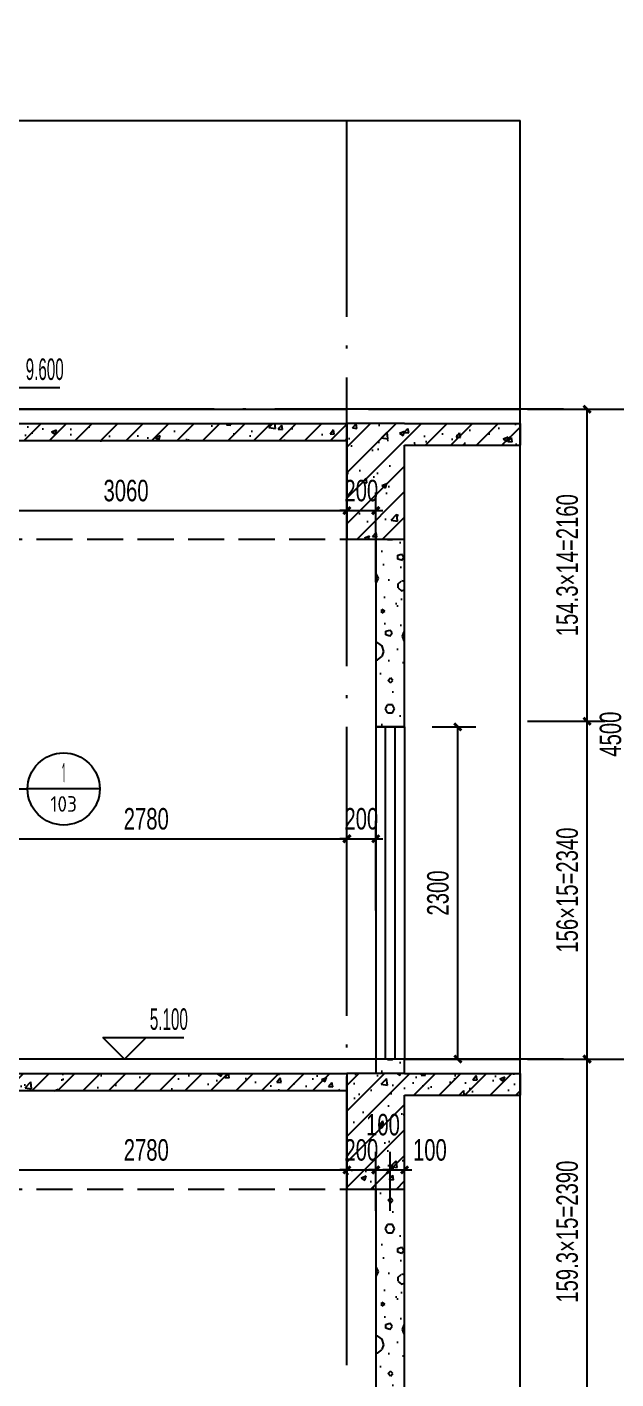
# Model space of a CAD drawing. Extents: x -26219 to 315419, y -160410 to -120810.
# Drawn here: x 27729 to 31809, y -144267 to -134906 of the extents above; entities that cross this region are included whole.
import ezdxf
from ezdxf.enums import TextEntityAlignment as Align
from ezdxf.xclip import XClip

# ---------------------------------------------------------------- set-up
doc = ezdxf.new("R2010")
doc.units = 0
doc.header["$LTSCALE"] = 1000
doc.header["$MEASUREMENT"] = 0
doc.header["$XCLIPFRAME"] = 0
for name, pattern in [('104-14# 核心筒$2$DOTE', [2.42, 2, -0.2, 0.02, -0.2]), ('DASH', [0.35, 0.25, -0.1]), ('DOTE', [2.42, 2, -0.2, 0.02, -0.2])]:
    doc.linetypes.add(name, pattern=pattern)
for name, color, linetype in [('01-标注_尺寸', 124, 'Continuous'), ('01-标注_标高', 200, 'Continuous'), ('01-标注_符号', 200, 'Continuous'), ('02-TEXT_标注', 130, 'Continuous'), ('05-填充_天正', 26, 'Continuous'), ('104-14# 核心筒$0$A-C_玻璃幕墙', 140, 'Continuous'), ('104-14# 核心筒$2$A_AXIS-轴线', 36, '104-14# 核心筒$2$DOTE'), ('A-C_窗', 140, 'Continuous'), ('A-SUR_保温', 222, 'Continuous'), ('A_AXIS-轴线', 36, 'Continuous'), ('A_STR-砌块墙', 121, 'Continuous'), ('A_STR-砼墙', 51, 'Continuous'), ('A_STR-砼柱', 51, 'Continuous'), ('S_SURFACE', 6, 'Continuous')]:
    doc.layers.add(name, color=color, linetype=linetype)
doc.styles.add('_TCH_DIM', font='ros.shx', dxfattribs={"width": 0.75, "bigfont": 'jd.shx'})
doc.styles.add('_TCH_DIM_T3', font='ros.shx', dxfattribs={"width": 0.705882, "bigfont": 'jd.shx'})
doc.styles.add('样式 1', font='ros1.shx', dxfattribs={"width": 0.7, "bigfont": 'jd.shx'})
doc.dimstyles.new('_TCH_ARCH&&50', dxfattribs={"dimtxt": 148.75, "dimasz": 50, "dimexe": 125, "dimexo": 150, "dimgap": 63.125, "dimtad": 1, "dimdec": 0, "dimzin": 0, "dimdsep": 46, "dimtxsty": '_TCH_DIM_T3', "dimblk": 'ARCHTICK', "dimcen": 0.09, "dimclrt": 7, "dimazin": 2, "dimtfac": 1, "dimtdec": 0, "dimtix": 1, "dimtmove": 2, "dimatfit": 3, "dimfxl": 0, "dimtolj": 1, "dimtzin": 0, "dimarcsym": 0})
pattern_1 = [(45, (0, 0), (-88.38835, 88.38835), []), (50, (0, 0), (358.6301, -31.37607), [37.5, -412.5]), (355, (0, 0), (-69.3757, 376.0961), [30, -330]), (100.4514, (29.9, -2.6), (289.2547, 344.7198), [31.8701, -350.5711]), (46.1842, (0, 100), (533.6205, -82.7595), [56.25, -618.75]), (96.6356, (44.47, 93.1), (467.3314, 487.059), [47.8051, -525.8565]), (351.1842, (0, 100), (467.331, 487.0593), [45, -495]), (21, (50, 75), (298.4535, -201.30945), [37.5, -412.5]), (326, (50, 75), (121.6577, 362.575), [30, -330]), (71.4514, (74.87, 58.22), (420.1113, 161.26525), [31.8701, -350.5711]), (37.5, (0, 0), (6.07993, 166.44693), [0, -326, 0, -335, 0, -331.25]), (7.5, (0, 0), (131.53477, 197.20586), [0, -191, 0, -318.5, 0, -126.25]), (327.5, (-111.5, 0), (266.91122, -11.27744), [0, -125, 0, -390, 0, -517.5]), (317.5, (-161.5, 0), (291.5931, 50.0525), [0, -162.5, 0, -259, 0, -367.5])]
pattern_2 = [(0, (177, -183), (300, 600), [0, -600]), (0, (-174, -264), (300, 600), [0, -600]), (0, (21, -270), (300, 600), [0, -600]), (0, (234, -93), (300, 600), [0, -600]), (0, (-15, -300), (300, 600), [0, -600]), (0, (294, 285), (300, 600), [0, -600]), (0, (111, 237), (300, 600), [0, -600]), (0, (207, 162), (300, 600), [0, -600]), (0, (-282, 150), (300, 600), [0, -600]), (0, (12, 123), (300, 600), [0, -600]), (0, (-102, -30), (300, 600), [0, -600]), (0, (-96, -255), (300, 600), [0, -600]), (0, (129, -279), (300, 600), [0, -600]), (0, (294, -15), (300, 600), [0, -600]), (0, (-267, -108), (300, 600), [0, -600]), (0, (-216, -6), (300, 600), [0, -600]), (0, (18, -48), (300, 600), [0, -600]), (0, (-66, -135), (300, 600), [0, -600]), (0, (-114, 63), (300, 600), [0, -600]), (0, (-39, 288), (300, 600), [0, -600]), (0, (-243, -234), (300, 600), [0, -600]), (0, (87, 165), (300, 600), [0, -600]), (0, (-192, 174), (300, 600), [0, -600]), (0, (-240, 252), (300, 600), [0, -600]), (130.601294, (257.143, 97.143), (-1499.9999834, 1800.000008), [26.3416, -11037.111]), (18.43495, (214.29, 108.57), (1499.999994, 599.999996), [27.1052, -3767.628]), (90, (214.3, 82.86), (300, 600), [25.7143, -1174.2857]), (161.56505, (240, 74.29), (-1500.00001, 599.999955), [27.1052, -3767.628]), (53.1301, (240, 74.29), (300, 600), [28.5714, -2971.4285]), (135, (262.86, -231.43), (-300.00004, 599.99996), [24.2437, -1672.8126]), (45, (228.57, -231.43), (300, 600), [24.2437, -1672.8126]), (135, (245.71, -248.57), (-300.00004, 599.99996), [24.2437, -1672.8126]), (45, (245.71, -248.57), (300, 600), [24.2437, -1672.8126]), (116.56505, (-25.7, 171.43), (-5e-05, 1200), [31.9438, -638.8765]), (180, (-40, 200), (-300, 600), [34.2857, -565.7142]), (63.43495, (-88.57, 171.43), (3e-06, 1200), [31.9438, -638.8765]), (116.56505, (-74.3, 142.86), (-5e-05, 1200), [31.9438, -638.8765]), (0, (-74.3, 142.86), (300, 600), [34.2857, -565.7142]), (63.43495, (-40, 142.86), (3e-06, 1200), [31.9438, -638.8765]), (107.102728, (200, -31.429), (-899.9999656, 3000.000005), [38.8613, -16282.9025]), (143.972626, (188.57, 5.714), (-5699.999928, 4199.999995), [38.8613, -8122.02]), (180, (157.14, 28.6), (-300, 600), [37.1429, -562.857]), (36.027373, (88.57, 5.714), (5699.999958, 4199.999955), [38.8613, -8122.02]), (71.56505, (77.14, -28.57), (900.000005, 2999.999995), [36.1403, -3758.5928]), (107.102728, (88.571, -65.714), (-899.9999656, 3000.000005), [38.8613, -16282.9025]), (143.972626, (120, -88.57), (-5699.999928, 4199.999995), [38.8613, -8122.02]), (0, (120, -88.6), (300, 600), [37.1429, -562.857]), (36.027373, (157.143, -88.57), (5699.999958, 4199.999955), [38.8613, -8122.02]), (71.56505, (188.57, -65.71), (900.000005, 2999.999995), [36.1403, -3758.5928]), (150.25512, (205.714, 248.57), (-900.000002, 599.999993), [23.035, -4814.3196]), (90, (185.7, 237.14), (300, 600), [22.8571, -1177.1427]), (29.74488, (185.714, 237.14), (900, 599.999997), [23.035, -4814.3196]), (116.56505, (65.7, -177.14), (-5e-05, 1200), [31.9438, -638.8765]), (168.690067, (51.43, -148.57), (-2700.000002, 599.999985), [29.1373, -6089.6855]), (41.185925, (0, -162.857), (7499.9999546, 6599.9999423), [30.3718, -12725.802]), (90, (0, -191.43), (300, 600), [28.5714, -1171.4285]), (138.814074, (22.857, -211.429), (-7499.9998667, 6600.000042), [30.3718, -12725.802]), (16.699244, (22.857, -211.429), (9899.9999255, 2999.9999686), [29.8295, -12498.5375]), (60.945396, (51.43, -202.857), (299.999999, 599.9999947), [29.416, -12325.3395]), (109.983106, (-185.714, 74.286), (-1500.0000056, 4199.999989), [33.442, -14012.1975]), (155.556045, (-197.143, 105.714), (-3900.000015, 1799.9999626), [34.523, -14465.1315]), (24.443955, (-260, 105.714), (3900.000002, 1799.9999913), [34.523, -14465.1315]), (70.016893, (-271.429, 74.286), (1500.0000045, 4199.9999896), [33.442, -14012.1975]), (109.983106, (-260, 42.857), (-1500.0000056, 4199.999989), [33.442, -14012.1975]), (160.016893, (-228.57, 31.43), (-1500, 599.999973), [33.442, -6989.3775]), (19.983107, (-228.57, 31.43), (1499.999992, 599.999999), [33.442, -6989.3775]), (70.016893, (-197.143, 42.857), (1500.0000045, 4199.9999896), [33.442, -14012.1975]), (122.005383, (37.14, 20), (-300.00004, 599.99997), [26.9542, -5633.434]), (18.43495, (-2.86, 34.29), (1499.999994, 599.999996), [27.1052, -3767.628]), (90, (-2.86, 8.57), (300, 600), [25.7143, -1174.2857]), (161.56505, (22.86, 0), (-1500.00001, 599.999955), [27.1052, -3767.628]), (54.462322, (22.857, 0), (2099.999997, 2999.9999955), [24.578, -10298.2115]), (116.56505, (-137.14, -125.7), (-5e-05, 1200), [31.9438, -638.8765]), (180, (-151.4, -97.14), (-300, 600), [31.4286, -568.5714]), (59.036243, (-200, -125.714), (300.000001, 599.999997), [33.3197, -6963.822]), (120.963756, (-182.857, -154.286), (-300.000041, 599.999972), [33.3197, -6963.822]), (0, (-182.86, -154.3), (300, 600), [31.4286, -568.5714]), (63.43495, (-151.43, -154.3), (3e-06, 1200), [31.9438, -638.8765])]

# ---------------------------------------------------------------- blocks, each defined once
blk = doc.blocks.new('104-14# 核心筒')
at = {"layer": '104-14# 核心筒$0$A-C_玻璃幕墙'}
blk.add_lwpolyline([(82417.6, 175653.6), (83499.8, 178465.9), (52926.6, 177184.7), (53491, 179839.8), (17309.3, 179208.2), (22065.4, 195794.6), (62738.3, 196820), (62307.5, 195791.2), (92265.6, 197155.1), (99426.9, 222925), (120741.8, 216994.6), (117562.9, 189300.5), (119297.3, 188914.5), (109062.3, 173767.9), (82417.6, 175653.6)], dxfattribs=at)
at = {"layer": '104-14# 核心筒$2$A_AXIS-轴线'}
for p, q in [((-24839, 11750), (120259.9, 11750)), ((-24839, 7700), (120259.9, 7700))]:
    blk.add_line(p, q, dxfattribs=at)
blk = doc.blocks.new('_ArchTick')
at = {"color": 0, "linetype": 'ByBlock', "const_width": 0.4}
blk.add_lwpolyline([(-0.5, -0.5), (0.5, 0.5)], dxfattribs=at)
blk = doc.blocks.new('*D330')
at = {"layer": '01-标注_尺寸', "color": 0, "lineweight": -2, "transparency": 16777216}
for p, q in [((30244.9, -143103.4), (30244.9, -142694.9)), ((30344.9, -143103.4), (30344.9, -142694.9)), ((30244.9, -142819.9), (30194.9, -142819.9)), ((30244.9, -142819.9), (30344.9, -142819.9)), ((30344.9, -142819.9), (30394.9, -142819.9))]:
    blk.add_line(p, q, dxfattribs=at)
at = {"layer": 'Defpoints', "color": 0, "transparency": 16777216}
for p in [(30344.9, -142819.9), (30244.9, -143253.4), (30344.9, -143253.4)]:
    blk.add_point(p, dxfattribs=at)
at = {"layer": '01-标注_尺寸', "color": 0, "lineweight": -2, "transparency": 16777216, "xscale": 50, "yscale": 50, "zscale": 50}
blk.add_blockref('_ArchTick', (30244.9, -142819.9), dxfattribs=at)
at = {"layer": '01-标注_尺寸', "color": 0, "lineweight": -2, "transparency": 16777216, "xscale": 50, "yscale": 50, "zscale": 50, "rotation": 180}
blk.add_blockref('_ArchTick', (30344.9, -142819.9), dxfattribs=at)
at = {"layer": '01-标注_尺寸', "color": 7, "transparency": 16777216, "insert": (30519.9, -142682.4), "char_height": 148.75, "attachment_point": 5, "style": '_TCH_DIM_T3'}
blk.add_mtext('\\A1;100', dxfattribs=at)
blk = doc.blocks.new('*D331')
at = {"layer": '01-标注_尺寸', "color": 0, "lineweight": -2, "transparency": 16777216}
for p, q in [((30144.9, -143103.4), (30144.9, -142694.9)), ((30244.9, -143103.4), (30244.9, -142694.9)), ((30144.9, -142819.9), (30094.9, -142819.9)), ((30144.9, -142819.9), (30244.9, -142819.9)), ((30244.9, -142819.9), (30294.9, -142819.9))]:
    blk.add_line(p, q, dxfattribs=at)
at = {"layer": 'Defpoints', "color": 0, "transparency": 16777216}
for p in [(30244.9, -142819.9), (30144.9, -143253.4), (30244.9, -143253.4)]:
    blk.add_point(p, dxfattribs=at)
at = {"layer": '01-标注_尺寸', "color": 0, "lineweight": -2, "transparency": 16777216, "xscale": 50, "yscale": 50, "zscale": 50}
blk.add_blockref('_ArchTick', (30144.9, -142819.9), dxfattribs=at)
at = {"layer": '01-标注_尺寸', "color": 0, "lineweight": -2, "transparency": 16777216, "xscale": 50, "yscale": 50, "zscale": 50, "rotation": 180}
blk.add_blockref('_ArchTick', (30244.9, -142819.9), dxfattribs=at)
at = {"layer": '01-标注_尺寸', "color": 7, "transparency": 16777216, "insert": (30194.9, -142507.4), "char_height": 148.75, "attachment_point": 5, "style": '_TCH_DIM_T3'}
blk.add_mtext('\\A1;100', dxfattribs=at)
blk = doc.blocks.new('*D332')
at = {"layer": '01-标注_尺寸', "color": 0, "lineweight": -2, "transparency": 16777216}
for p, q in [((29944.9, -143103.4), (29944.9, -142694.9)), ((30144.9, -143103.4), (30144.9, -142694.9)), ((29944.9, -142819.9), (29894.9, -142819.9)), ((29944.9, -142819.9), (30144.9, -142819.9)), ((30144.9, -142819.9), (30194.9, -142819.9))]:
    blk.add_line(p, q, dxfattribs=at)
at = {"layer": 'Defpoints', "color": 0, "transparency": 16777216}
for p in [(30144.9, -142819.9), (29944.9, -143253.4), (30144.9, -143253.4)]:
    blk.add_point(p, dxfattribs=at)
at = {"layer": '01-标注_尺寸', "color": 0, "lineweight": -2, "transparency": 16777216, "xscale": 50, "yscale": 50, "zscale": 50}
blk.add_blockref('_ArchTick', (29944.9, -142819.9), dxfattribs=at)
at = {"layer": '01-标注_尺寸', "color": 0, "lineweight": -2, "transparency": 16777216, "xscale": 50, "yscale": 50, "zscale": 50, "rotation": 180}
blk.add_blockref('_ArchTick', (30144.9, -142819.9), dxfattribs=at)
at = {"layer": '01-标注_尺寸', "color": 7, "transparency": 16777216, "insert": (30044.9, -142682.4), "char_height": 148.75, "attachment_point": 5, "style": '_TCH_DIM_T3'}
blk.add_mtext('\\A1;200', dxfattribs=at)
blk = doc.blocks.new('*D333')
at = {"layer": '01-标注_尺寸', "color": 0, "lineweight": -2, "transparency": 16777216}
for p, q in [((27164.9, -143103.4), (27164.9, -142694.9)), ((29944.9, -143103.4), (29944.9, -142694.9)), ((27164.9, -142819.9), (29944.9, -142819.9))]:
    blk.add_line(p, q, dxfattribs=at)
at = {"layer": 'Defpoints', "color": 0, "transparency": 16777216}
for p in [(29944.9, -142819.9), (27164.9, -143253.4), (29944.9, -143253.4)]:
    blk.add_point(p, dxfattribs=at)
at = {"layer": '01-标注_尺寸', "color": 0, "lineweight": -2, "transparency": 16777216, "xscale": 50, "yscale": 50, "zscale": 50, "rotation": 180}
blk.add_blockref('_ArchTick', (27164.9, -142819.9), dxfattribs=at)
at = {"layer": '01-标注_尺寸', "color": 0, "lineweight": -2, "transparency": 16777216, "xscale": 50, "yscale": 50, "zscale": 50}
blk.add_blockref('_ArchTick', (29944.9, -142819.9), dxfattribs=at)
at = {"layer": '01-标注_尺寸', "color": 7, "transparency": 16777216, "insert": (28554.9, -142682.4), "char_height": 148.75, "attachment_point": 5, "style": '_TCH_DIM_T3'}
blk.add_mtext('\\A1;2780', dxfattribs=at)
blk = doc.blocks.new('*D340')
at = {"layer": '01-标注_尺寸', "color": 0, "lineweight": -2, "transparency": 16777216}
for p, q in [((29944.9, -141022.6), (29944.9, -140402)), ((30144.9, -141022.6), (30144.9, -140402)), ((29944.9, -140527), (29894.9, -140527)), ((29944.9, -140527), (30144.9, -140527)), ((30144.9, -140527), (30194.9, -140527))]:
    blk.add_line(p, q, dxfattribs=at)
at = {"layer": 'Defpoints', "color": 0, "transparency": 16777216}
for p in [(30144.9, -140527), (29944.9, -141172.6), (30144.9, -141172.6)]:
    blk.add_point(p, dxfattribs=at)
at = {"layer": '01-标注_尺寸', "color": 0, "lineweight": -2, "transparency": 16777216, "xscale": 50, "yscale": 50, "zscale": 50}
blk.add_blockref('_ArchTick', (29944.9, -140527), dxfattribs=at)
at = {"layer": '01-标注_尺寸', "color": 0, "lineweight": -2, "transparency": 16777216, "xscale": 50, "yscale": 50, "zscale": 50, "rotation": 180}
blk.add_blockref('_ArchTick', (30144.9, -140527), dxfattribs=at)
at = {"layer": '01-标注_尺寸', "color": 7, "transparency": 16777216, "insert": (30044.9, -140389.5), "char_height": 148.75, "attachment_point": 5, "style": '_TCH_DIM_T3'}
blk.add_mtext('\\A1;200', dxfattribs=at)
blk = doc.blocks.new('*D341')
at = {"layer": '01-标注_尺寸', "color": 0, "lineweight": -2, "transparency": 16777216}
for p, q in [((27164.9, -141022.6), (27164.9, -140402)), ((29944.9, -141022.6), (29944.9, -140402)), ((27164.9, -140527), (29944.9, -140527))]:
    blk.add_line(p, q, dxfattribs=at)
at = {"layer": 'Defpoints', "color": 0, "transparency": 16777216}
for p in [(29944.9, -140527), (27164.9, -141172.6), (29944.9, -141172.6)]:
    blk.add_point(p, dxfattribs=at)
at = {"layer": '01-标注_尺寸', "color": 0, "lineweight": -2, "transparency": 16777216, "xscale": 50, "yscale": 50, "zscale": 50, "rotation": 180}
blk.add_blockref('_ArchTick', (27164.9, -140527), dxfattribs=at)
at = {"layer": '01-标注_尺寸', "color": 0, "lineweight": -2, "transparency": 16777216, "xscale": 50, "yscale": 50, "zscale": 50}
blk.add_blockref('_ArchTick', (29944.9, -140527), dxfattribs=at)
at = {"layer": '01-标注_尺寸', "color": 7, "transparency": 16777216, "insert": (28554.9, -140389.5), "char_height": 148.75, "attachment_point": 5, "style": '_TCH_DIM_T3'}
blk.add_mtext('\\A1;2780', dxfattribs=at)
blk = doc.blocks.new('*D481')
at = {"layer": '01-标注_尺寸', "color": 0, "lineweight": -2, "transparency": 16777216}
for p, q in [((31594.9, -142052.6), (32034.2, -142052.6)), ((31909.2, -147152.6), (31909.2, -142052.6)), ((31594.9, -147152.6), (32034.2, -147152.6))]:
    blk.add_line(p, q, dxfattribs=at)
at = {"layer": 'Defpoints', "color": 0, "transparency": 16777216}
for p in [(31444.9, -142052.6), (31909.2, -142052.6), (31444.9, -147152.6)]:
    blk.add_point(p, dxfattribs=at)
at = {"layer": '01-标注_尺寸', "color": 0, "lineweight": -2, "transparency": 16777216, "xscale": 50, "yscale": 50, "zscale": 50}
for p, rotation in [((31909.2, -142052.6), 90), ((31909.2, -147152.6), 270)]:
    blk.add_blockref('_ArchTick', p, dxfattribs=dict(at, rotation=rotation))
at = {"layer": '01-标注_尺寸', "color": 7, "transparency": 16777216, "insert": (31771.7, -144602.6), "char_height": 148.75, "attachment_point": 5, "rotation": 90, "style": '_TCH_DIM_T3'}
blk.add_mtext('\\A1;5100', dxfattribs=at)
blk = doc.blocks.new('*D482')
at = {"layer": '01-标注_尺寸', "color": 0, "lineweight": -2, "transparency": 16777216}
for p, q in [((31594.9, -137552.6), (32034.2, -137552.6)), ((31909.2, -142052.6), (31909.2, -137552.6)), ((31594.9, -142052.6), (32034.2, -142052.6))]:
    blk.add_line(p, q, dxfattribs=at)
at = {"layer": 'Defpoints', "color": 0, "transparency": 16777216}
for p in [(31444.9, -137552.6), (31909.2, -137552.6), (31444.9, -142052.6)]:
    blk.add_point(p, dxfattribs=at)
at = {"layer": '01-标注_尺寸', "color": 0, "lineweight": -2, "transparency": 16777216, "xscale": 50, "yscale": 50, "zscale": 50}
for p, rotation in [((31909.2, -137552.6), 90), ((31909.2, -142052.6), 270)]:
    blk.add_blockref('_ArchTick', p, dxfattribs=dict(at, rotation=rotation))
at = {"layer": '01-标注_尺寸', "color": 7, "transparency": 16777216, "insert": (31771.7, -139802.6), "char_height": 148.75, "attachment_point": 5, "rotation": 90, "style": '_TCH_DIM_T3'}
blk.add_mtext('\\A1;4500', dxfattribs=at)
blk = doc.blocks.new('*D497')
at = {"layer": '01-标注_尺寸', "color": 0, "lineweight": -2, "transparency": 16777216}
for p, q in [((29944.9, -138750), (29944.9, -138129.4)), ((30144.9, -138750), (30144.9, -138129.4)), ((29944.9, -138254.4), (29894.9, -138254.4)), ((29944.9, -138254.4), (30144.9, -138254.4)), ((30144.9, -138254.4), (30194.9, -138254.4))]:
    blk.add_line(p, q, dxfattribs=at)
at = {"layer": 'Defpoints', "color": 0, "transparency": 16777216}
for p in [(30144.9, -138254.4), (29944.9, -138900), (30144.9, -138900)]:
    blk.add_point(p, dxfattribs=at)
at = {"layer": '01-标注_尺寸', "color": 0, "lineweight": -2, "transparency": 16777216, "xscale": 50, "yscale": 50, "zscale": 50}
blk.add_blockref('_ArchTick', (29944.9, -138254.4), dxfattribs=at)
at = {"layer": '01-标注_尺寸', "color": 0, "lineweight": -2, "transparency": 16777216, "xscale": 50, "yscale": 50, "zscale": 50, "rotation": 180}
blk.add_blockref('_ArchTick', (30144.9, -138254.4), dxfattribs=at)
at = {"layer": '01-标注_尺寸', "color": 7, "transparency": 16777216, "insert": (30044.9, -138116.9), "char_height": 148.75, "attachment_point": 5, "style": '_TCH_DIM_T3'}
blk.add_mtext('\\A1;200', dxfattribs=at)
blk = doc.blocks.new('*D498')
at = {"layer": '01-标注_尺寸', "color": 0, "lineweight": -2, "transparency": 16777216}
for p, q in [((26884.9, -138750), (26884.9, -138129.4)), ((29944.9, -138750), (29944.9, -138129.4)), ((26884.9, -138254.4), (29944.9, -138254.4))]:
    blk.add_line(p, q, dxfattribs=at)
at = {"layer": 'Defpoints', "color": 0, "transparency": 16777216}
for p in [(29944.9, -138254.4), (26884.9, -138900), (29944.9, -138900)]:
    blk.add_point(p, dxfattribs=at)
at = {"layer": '01-标注_尺寸', "color": 0, "lineweight": -2, "transparency": 16777216, "xscale": 50, "yscale": 50, "zscale": 50, "rotation": 180}
blk.add_blockref('_ArchTick', (26884.9, -138254.4), dxfattribs=at)
at = {"layer": '01-标注_尺寸', "color": 0, "lineweight": -2, "transparency": 16777216, "xscale": 50, "yscale": 50, "zscale": 50}
blk.add_blockref('_ArchTick', (29944.9, -138254.4), dxfattribs=at)
at = {"layer": '01-标注_尺寸', "color": 7, "transparency": 16777216, "insert": (28414.9, -138116.9), "char_height": 148.75, "attachment_point": 5, "style": '_TCH_DIM_T3'}
blk.add_mtext('\\A1;3060', dxfattribs=at)
blk = doc.blocks.new('*D521')
at = {"layer": '01-标注_尺寸', "color": 0, "lineweight": -2, "transparency": 16777216}
for p, q in [((31196.7, -142052.6), (31734.2, -142052.6)), ((31609.2, -144442.6), (31609.2, -142052.6)), ((31196.7, -144442.6), (31734.2, -144442.6))]:
    blk.add_line(p, q, dxfattribs=at)
at = {"layer": 'Defpoints', "color": 0, "transparency": 16777216}
for p in [(31046.7, -142052.6), (31609.2, -142052.6), (31046.7, -144442.6)]:
    blk.add_point(p, dxfattribs=at)
at = {"layer": '01-标注_尺寸', "color": 0, "lineweight": -2, "transparency": 16777216, "xscale": 50, "yscale": 50, "zscale": 50}
for p, rotation in [((31609.2, -142052.6), 90), ((31609.2, -144442.6), 270)]:
    blk.add_blockref('_ArchTick', p, dxfattribs=dict(at, rotation=rotation))
at = {"layer": '01-标注_尺寸', "color": 7, "transparency": 16777216, "insert": (31471.7, -143247.6), "char_height": 148.75, "attachment_point": 5, "rotation": 90, "style": '_TCH_DIM_T3'}
blk.add_mtext('\\A1;159.3×15=2390', dxfattribs=at)
blk = doc.blocks.new('*D522')
at = {"layer": '01-标注_尺寸', "color": 0, "lineweight": -2, "transparency": 16777216}
for p, q in [((31196.7, -139712.6), (31734.2, -139712.6)), ((31609.2, -142052.6), (31609.2, -139712.6)), ((31196.7, -142052.6), (31734.2, -142052.6))]:
    blk.add_line(p, q, dxfattribs=at)
at = {"layer": 'Defpoints', "color": 0, "transparency": 16777216}
for p in [(31046.7, -139712.6), (31609.2, -139712.6), (31046.7, -142052.6)]:
    blk.add_point(p, dxfattribs=at)
at = {"layer": '01-标注_尺寸', "color": 0, "lineweight": -2, "transparency": 16777216, "xscale": 50, "yscale": 50, "zscale": 50}
for p, rotation in [((31609.2, -139712.6), 90), ((31609.2, -142052.6), 270)]:
    blk.add_blockref('_ArchTick', p, dxfattribs=dict(at, rotation=rotation))
at = {"layer": '01-标注_尺寸', "color": 7, "transparency": 16777216, "insert": (31471.7, -140882.6), "char_height": 148.75, "attachment_point": 5, "rotation": 90, "style": '_TCH_DIM_T3'}
blk.add_mtext('\\A1;156×15=2340', dxfattribs=at)
blk = doc.blocks.new('*D523')
at = {"layer": '01-标注_尺寸', "color": 0, "lineweight": -2, "transparency": 16777216}
for p, q in [((31196.7, -137552.6), (31734.2, -137552.6)), ((31609.2, -139712.6), (31609.2, -137552.6)), ((31196.7, -139712.6), (31734.2, -139712.6))]:
    blk.add_line(p, q, dxfattribs=at)
at = {"layer": 'Defpoints', "color": 0, "transparency": 16777216}
for p in [(31046.7, -137552.6), (31609.2, -137552.6), (31046.7, -139712.6)]:
    blk.add_point(p, dxfattribs=at)
at = {"layer": '01-标注_尺寸', "color": 0, "lineweight": -2, "transparency": 16777216, "xscale": 50, "yscale": 50, "zscale": 50}
for p, rotation in [((31609.2, -137552.6), 90), ((31609.2, -139712.6), 270)]:
    blk.add_blockref('_ArchTick', p, dxfattribs=dict(at, rotation=rotation))
at = {"layer": '01-标注_尺寸', "color": 7, "transparency": 16777216, "insert": (31471.7, -138632.6), "char_height": 148.75, "attachment_point": 5, "rotation": 90, "style": '_TCH_DIM_T3'}
blk.add_mtext('\\A1;154.3×14=2160', dxfattribs=at)
blk = doc.blocks.new('$TCHSYS$WIN2D')
for p, q in [((-0.5, 0.5), (0.5, 0.5)), ((-0.5, 0.5), (-0.5, -0.5)), ((0.5, 0.5), (0.5, -0.5)), ((0.5, 0.1667), (-0.5, 0.1667)), ((0.5, -0.1667), (-0.5, -0.1667)), ((-0.5, -0.5), (0.5, -0.5))]:
    blk.add_line(p, q)
blk = doc.blocks.new('*D562')
at = {"layer": '01-标注_尺寸', "color": 0, "lineweight": -2, "transparency": 16777216}
for p, q in [((30535.9, -139752.6), (30838.6, -139752.6)), ((30713.6, -142052.6), (30713.6, -139752.6)), ((30535.9, -142052.6), (30838.6, -142052.6))]:
    blk.add_line(p, q, dxfattribs=at)
at = {"layer": 'Defpoints', "color": 0, "transparency": 16777216}
for p in [(30385.9, -139752.6), (30713.6, -139752.6), (30385.9, -142052.6)]:
    blk.add_point(p, dxfattribs=at)
at = {"layer": '01-标注_尺寸', "color": 0, "lineweight": -2, "transparency": 16777216, "xscale": 50, "yscale": 50, "zscale": 50}
for p, rotation in [((30713.6, -139752.6), 90), ((30713.6, -142052.6), 270)]:
    blk.add_blockref('_ArchTick', p, dxfattribs=dict(at, rotation=rotation))
at = {"layer": '01-标注_尺寸', "color": 7, "transparency": 16777216, "insert": (30576.1, -140902.6), "char_height": 148.75, "attachment_point": 5, "rotation": 90, "style": '_TCH_DIM_T3'}
blk.add_mtext('\\A1;2300', dxfattribs=at)

msp = doc.modelspace()

# ---------------------------------------------------------------- hatches: boundary and pattern name
at = {"layer": '05-填充_天正'}
h = msp.add_hatch(dxfattribs=at)
h.set_pattern_fill('钢筋混凝土', color=256, scale=50, style=0)
h.set_pattern_definition([(45, (-210877.24, 53918.07), (-88.38835, 88.38835), []), (50, (-210877.24, 53918.07), (358.6301, -31.37607), [37.5, -412.5]), (355, (-210877.24, 53918.07), (-69.37567, 376.09607), [30, -330]), (100.4514, (-210847.35, 53915.46), (289.2547, 344.71977), [31.8701, -350.57106]), (46.1842, (-210877.24, 54018.07), (533.6205, -82.7595), [56.25, -618.75]), (96.6356, (-210832.77, 54011.17), (467.33135, 487.0589), [47.8051, -525.8565]), (351.1842, (-210877.24, 54018.07), (467.331, 487.0593), [45, -495]), (21, (-210827.24, 53993.07), (298.45353, -201.30945), [37.5, -412.5]), (326, (-210827.24, 53993.07), (121.65767, 362.57502), [30, -330]), (71.4514, (-210802.37, 53976.3), (420.1113, 161.26525), [31.8701, -350.57106]), (37.5, (-210877.24, 53918.07), (6.07993, 166.446927), [0, -326, 0, -335, 0, -331.25]), (7.5, (-210877.24, 53918.07), (131.53477, 197.20586), [0, -191, 0, -318.5, 0, -126.25]), (327.5, (-210988.74, 53918.07), (266.91122, -11.277436), [0, -125, 0, -390, 0, -517.5]), (317.5, (-211038.74, 53918.07), (291.59308, 50.0525), [0, -162.5, 0, -259, 0, -367.5])])
h.paths.add_polyline_path([(26914.9, -137452.6), (27034.9, -137452.6), (27034.9, -137652.6), (29944.9, -137652.6), (29944.9, -137772.6), (27164.9, -137772.6), (27164.9, -138052.6), (26914.9, -138052.6)])
h = msp.add_hatch(dxfattribs=at)
h.set_pattern_fill('钢筋混凝土', color=256, scale=50, style=0)
h.set_pattern_definition(pattern_1)
h.paths.add_polyline_path([(30344.9, -138452.6), (30344.9, -137652.6), (29944.9, -137652.6), (29944.9, -138452.6)])
h = msp.add_hatch(dxfattribs=at)
h.set_pattern_fill('钢筋混凝土', color=256, scale=50, style=0)
h.set_pattern_definition(pattern_1)
h.paths.add_polyline_path([(30344.9, -137652.6), (30344.9, -137802.6), (31144.9, -137802.6), (31144.9, -137652.6)])
h = msp.add_hatch(dxfattribs=at)
h.set_pattern_fill('加气混凝土', color=256, scale=50, style=0)
h.set_pattern_definition(pattern_2)
h.paths.add_polyline_path([(30344.9, -138452.6), (30144.9, -138452.6), (30144.9, -139752.6), (30344.9, -139752.6)])
h = msp.add_hatch(dxfattribs=at)
h.set_pattern_fill('加气混凝土', color=256, scale=50, style=0)
h.set_pattern_definition(pattern_2)
h.paths.add_polyline_path([(30144.9, -142152.6), (30344.9, -142152.6), (30344.9, -142052.6), (30144.9, -142052.6)])
h = msp.add_hatch(dxfattribs=at)
h.set_pattern_fill('钢筋混凝土', color=256, scale=50, style=0)
h.set_pattern_definition([(45, (-215098.23, 53096.43), (-88.38835, 88.38835), []), (50, (-215098.23, 53096.43), (358.6301, -31.37607), [37.5, -412.5]), (355, (-215098.23, 53096.43), (-69.37567, 376.09607), [30, -330]), (100.4514, (-215068.35, 53093.82), (289.2547, 344.71977), [31.8701, -350.57106]), (46.1842, (-215098.23, 53196.43), (533.6205, -82.7595), [56.25, -618.75]), (96.6356, (-215053.76, 53189.54), (467.33135, 487.0589), [47.8051, -525.8565]), (351.1842, (-215098.23, 53196.43), (467.331, 487.0593), [45, -495]), (21, (-215048.23, 53171.43), (298.45353, -201.30945), [37.5, -412.5]), (326, (-215048.23, 53171.43), (121.65767, 362.57502), [30, -330]), (71.4514, (-215023.36, 53154.66), (420.1113, 161.26525), [31.8701, -350.57106]), (37.5, (-215098.23, 53096.43), (6.07993, 166.446927), [0, -326, 0, -335, 0, -331.25]), (7.5, (-215098.23, 53096.43), (131.53477, 197.20586), [0, -191, 0, -318.5, 0, -126.25]), (327.5, (-215209.73, 53096.43), (266.91122, -11.277436), [0, -125, 0, -390, 0, -517.5]), (317.5, (-215259.73, 53096.43), (291.59308, 50.05249), [0, -162.5, 0, -259, 0, -367.5])])
h.paths.add_polyline_path([(26814.9, -142152.6), (29894.9, -142152.6), (29894.9, -142272.6), (27444.9, -142272.6), (27444.9, -142552.6), (27194.9, -142552.6), (27194.9, -142352.6), (26814.9, -142352.6)])
h = msp.add_hatch(dxfattribs=at)
h.set_pattern_fill('钢筋混凝土', color=256, scale=50, style=0)
h.set_pattern_definition(pattern_1)
h.paths.add_polyline_path([(30344.9, -142952.6), (30344.9, -142152.6), (29944.9, -142152.6), (29944.9, -142952.6)])
h = msp.add_hatch(dxfattribs=at)
h.set_pattern_fill('钢筋混凝土', color=256, scale=50, style=0)
h.set_pattern_definition(pattern_1)
h.paths.add_polyline_path([(30344.9, -142152.6), (30344.9, -142302.6), (31144.9, -142302.6), (31144.9, -142152.6)])
h = msp.add_hatch(dxfattribs=at)
h.set_pattern_fill('加气混凝土', color=256, scale=50, style=0)
h.set_pattern_definition(pattern_2)
h.paths.add_polyline_path([(30344.9, -142952.6), (30144.9, -142952.6), (30144.9, -144852.6), (30344.9, -144852.6)])

# ---------------------------------------------------------------- linework, layer by layer
at = {"layer": '01-标注_标高'}
for p, q in [((27422.1, -137402.6), (27955.1, -137402.6)), ((28404.1, -142052.6), (28254.1, -141902.6)), ((28254.1, -141902.6), (28815.2, -141902.6)), ((28404.1, -142052.6), (28554.1, -141902.6))]:
    msp.add_line(p, q, dxfattribs=at)
at = {"layer": '01-标注_符号'}
for p in [(26541.3, -140182), (28232.7, -140182)]:
    msp.add_line(p, (27732.7, -140182), dxfattribs=at)
for points in [[(20344.9, -135552.6), (25688.7, -135552.6), (25726.9, -135447.6), (25763.9, -135657.6), (25801.2, -135552.6), (31144.9, -135552.6)], [(31144.9, -153302.6), (31144.9, -144483.8), (31039.9, -144445.6), (31249.9, -144408.6), (31144.9, -144371.3), (31144.9, -135552.6)]]:
    msp.add_lwpolyline(points, dxfattribs=at)
msp.add_circle((27982.7, -140182), 250, dxfattribs=at)
at = {"layer": 'A-SUR_保温'}
for p, q in [((30094.9, -137552.6), (31144.9, -137552.6)), ((30344.9, -142052.6), (31144.9, -142052.6))]:
    msp.add_line(p, q, dxfattribs=at)
at = {"layer": 'A_AXIS-轴线', "linetype": 'DOTE'}
msp.add_line((29944.9, -153852.6), (29944.9, -135552.6), dxfattribs=at)
for points in [[(31444.9, -137552.6), (20344.9, -137552.6)], [(31444.9, -142052.6), (20344.9, -142052.6)]]:
    msp.add_lwpolyline(points, dxfattribs=at)
at = {"layer": 'A_STR-砌块墙'}
for p, q in [((30144.9, -138452.6), (30144.9, -139752.6)), ((30344.9, -139752.6), (30344.9, -138452.6)), ((30144.9, -139752.6), (30344.9, -139752.6)), ((30344.9, -142052.6), (30144.9, -142052.6)), ((30144.9, -142052.6), (30144.9, -142152.6)), ((30344.9, -142152.6), (30344.9, -142052.6)), ((30144.9, -142952.6), (30144.9, -144852.6)), ((30344.9, -144852.6), (30344.9, -142952.6))]:
    msp.add_line(p, q, dxfattribs=at)
at = {"layer": 'A_STR-砼墙'}
for p, q in [((27034.9, -137652.6), (29944.9, -137652.6)), ((30344.9, -137652.6), (31144.9, -137652.6)), ((31144.9, -137652.6), (31144.9, -137802.6)), ((29944.9, -137772.6), (27164.9, -137772.6)), ((30344.9, -137802.6), (31144.9, -137802.6)), ((26814.9, -142152.6), (29944.9, -142152.6)), ((29944.9, -142152.6), (29944.9, -142272.6)), ((30344.9, -142152.6), (31144.9, -142152.6)), ((31144.9, -142152.6), (31144.9, -142302.6)), ((29944.9, -142272.6), (27444.9, -142272.6)), ((30344.9, -142302.6), (31144.9, -142302.6))]:
    msp.add_line(p, q, dxfattribs=at)
at = {"layer": 'A_STR-砼柱'}
for p, q in [((30344.9, -137652.6), (29944.9, -137652.6)), ((29944.9, -137652.6), (29944.9, -138452.6)), ((30344.9, -138452.6), (30344.9, -137802.6)), ((29944.9, -138452.6), (30344.9, -138452.6)), ((30344.9, -142152.6), (29944.9, -142152.6)), ((29944.9, -142152.6), (29944.9, -142952.6)), ((30344.9, -142952.6), (30344.9, -142302.6)), ((29944.9, -142952.6), (30344.9, -142952.6))]:
    msp.add_line(p, q, dxfattribs=at)
at = {"layer": 'Defpoints', "linetype": 'DASH'}
for p, q in [((21144.9, -138452.6), (29944.9, -138452.6)), ((21144.9, -142152.6), (29944.9, -142152.6)), ((21144.9, -142952.6), (29944.9, -142952.6))]:
    msp.add_line(p, q, dxfattribs=at)
at = {"layer": 'S_SURFACE'}
for p, q in [((27064.9, -137552.6), (29944.9, -137552.6)), ((30144.9, -142052.6), (27164.9, -142052.6))]:
    msp.add_line(p, q, dxfattribs=at)

# ---------------------------------------------------------------- block references
ref = msp.add_blockref('104-14# 核心筒', (-14186.1, -150168.8))
XClip(ref).set_block_clipping_path([(106607.1139184716, 10499.9999999845), (118350.0977260475, 23000.0000000241)])
ref = msp.add_blockref('104-14# 核心筒', (-24171.8, -146852.4))
XClip(ref).set_block_clipping_path([(21749.9999999867, 6862.509807695), (34199.9999999442, 18650.0000000002)])
ref = msp.add_blockref('104-14# 核心筒', (-29679.9, -339452.4))
XClip(ref).set_block_clipping_path([(21000, 184300.0000000001), (34400.0000000036, 196600.0000000001)])
at = {"layer": 'A-C_窗', "xscale": 2300, "yscale": 200, "zscale": 200, "rotation": 270}
msp.add_blockref('$TCHSYS$WIN2D', (30244.9, -140902.6), dxfattribs=at)

# ---------------------------------------------------------------- texts
at = {"layer": '02-TEXT_标注', "style": '_TCH_DIM', "width": 0.529412}
for s, p in [('9.600', (27719.6, -137350.1)), ('5.100', (28579.7, -141850.1))]:
    msp.add_text(s, height=148.75, dxfattribs=at).set_placement(p)
at = {"layer": '02-TEXT_标注', "style": '样式 1', "width": 1.428571}
for s, height, p, p2 in [('1', 136, (27971.4, -140136.5), (27994.1, -140136.5)), ('103', 107.9, (27891, -140339.8), (28074.4, -140339.8))]:
    msp.add_text(s, height=height, dxfattribs=at).set_placement(p, p2, align=Align.FIT)

# ---------------------------------------------------------------- dimensions: what is measured, and where the dimension line sits
at = {"layer": '01-标注_尺寸'}
for p1, p2, text, picture, middle in [((31046.7, -139712.6), (31046.7, -137552.6), '154.3×14=2160', '*D523', (31471.7, -138632.6)), ((31046.7, -142052.6), (31046.7, -139712.6), '156×15=2340', '*D522', (31471.7, -140882.6)), ((31046.7, -144442.6), (31046.7, -142052.6), '159.3×15=2390', '*D521', (31471.7, -143247.6))]:
    dim = msp.add_aligned_dim(p1=p1, p2=p2, distance=-562.5, text=text, dimstyle='_TCH_ARCH&&50', dxfattribs=at)
    dim.commit()
    dim.dimension.update_dxf_attribs({"geometry": picture, "text_midpoint": middle})
for p1, p2, distance, picture, middle in [((31444.9, -142052.6), (31444.9, -137552.6), -464.3, '*D482', (31771.7, -139802.6)), ((26884.9, -138900), (29944.9, -138900), 645.7, '*D498', (28414.9, -138116.9)), ((29944.9, -138900), (30144.9, -138900), 645.7, '*D497', (30044.9, -138116.9)), ((30385.9, -142052.6), (30385.9, -139752.6), -327.8, '*D562', (30576.1, -140902.6)), ((27164.9, -141172.6), (29944.9, -141172.6), 645.7, '*D341', (28554.9, -140389.5)), ((29944.9, -141172.6), (30144.9, -141172.6), 645.7, '*D340', (30044.9, -140389.5)), ((31444.9, -147152.6), (31444.9, -142052.6), -464.3, '*D481', (31771.7, -144602.6)), ((27164.9, -143253.4), (29944.9, -143253.4), 433.5, '*D333', (28554.9, -142682.4)), ((29944.9, -143253.4), (30144.9, -143253.4), 433.5, '*D332', (30044.9, -142682.4))]:
    dim = msp.add_aligned_dim(p1=p1, p2=p2, distance=distance, dimstyle='_TCH_ARCH&&50', dxfattribs=at)
    dim.commit()
    dim.dimension.update_dxf_attribs({"geometry": picture, "text_midpoint": middle})
for base, p1, p2, picture, middle in [((30244.9, -142819.9), (30144.9, -143253.4), (30244.9, -143253.4), '*D331', (30194.9, -142507.4)), ((30344.9, -142819.9), (30244.9, -143253.4), (30344.9, -143253.4), '*D330', (30519.9, -142682.4))]:
    dim = msp.add_linear_dim(base=base, p1=p1, p2=p2, angle=0, dimstyle='_TCH_ARCH&&50', dxfattribs=at)
    dim.commit()
    dim.dimension.update_dxf_attribs({"geometry": picture, "text_midpoint": middle, "dimtype": 161})

doc.saveas('drawing.dxf')
